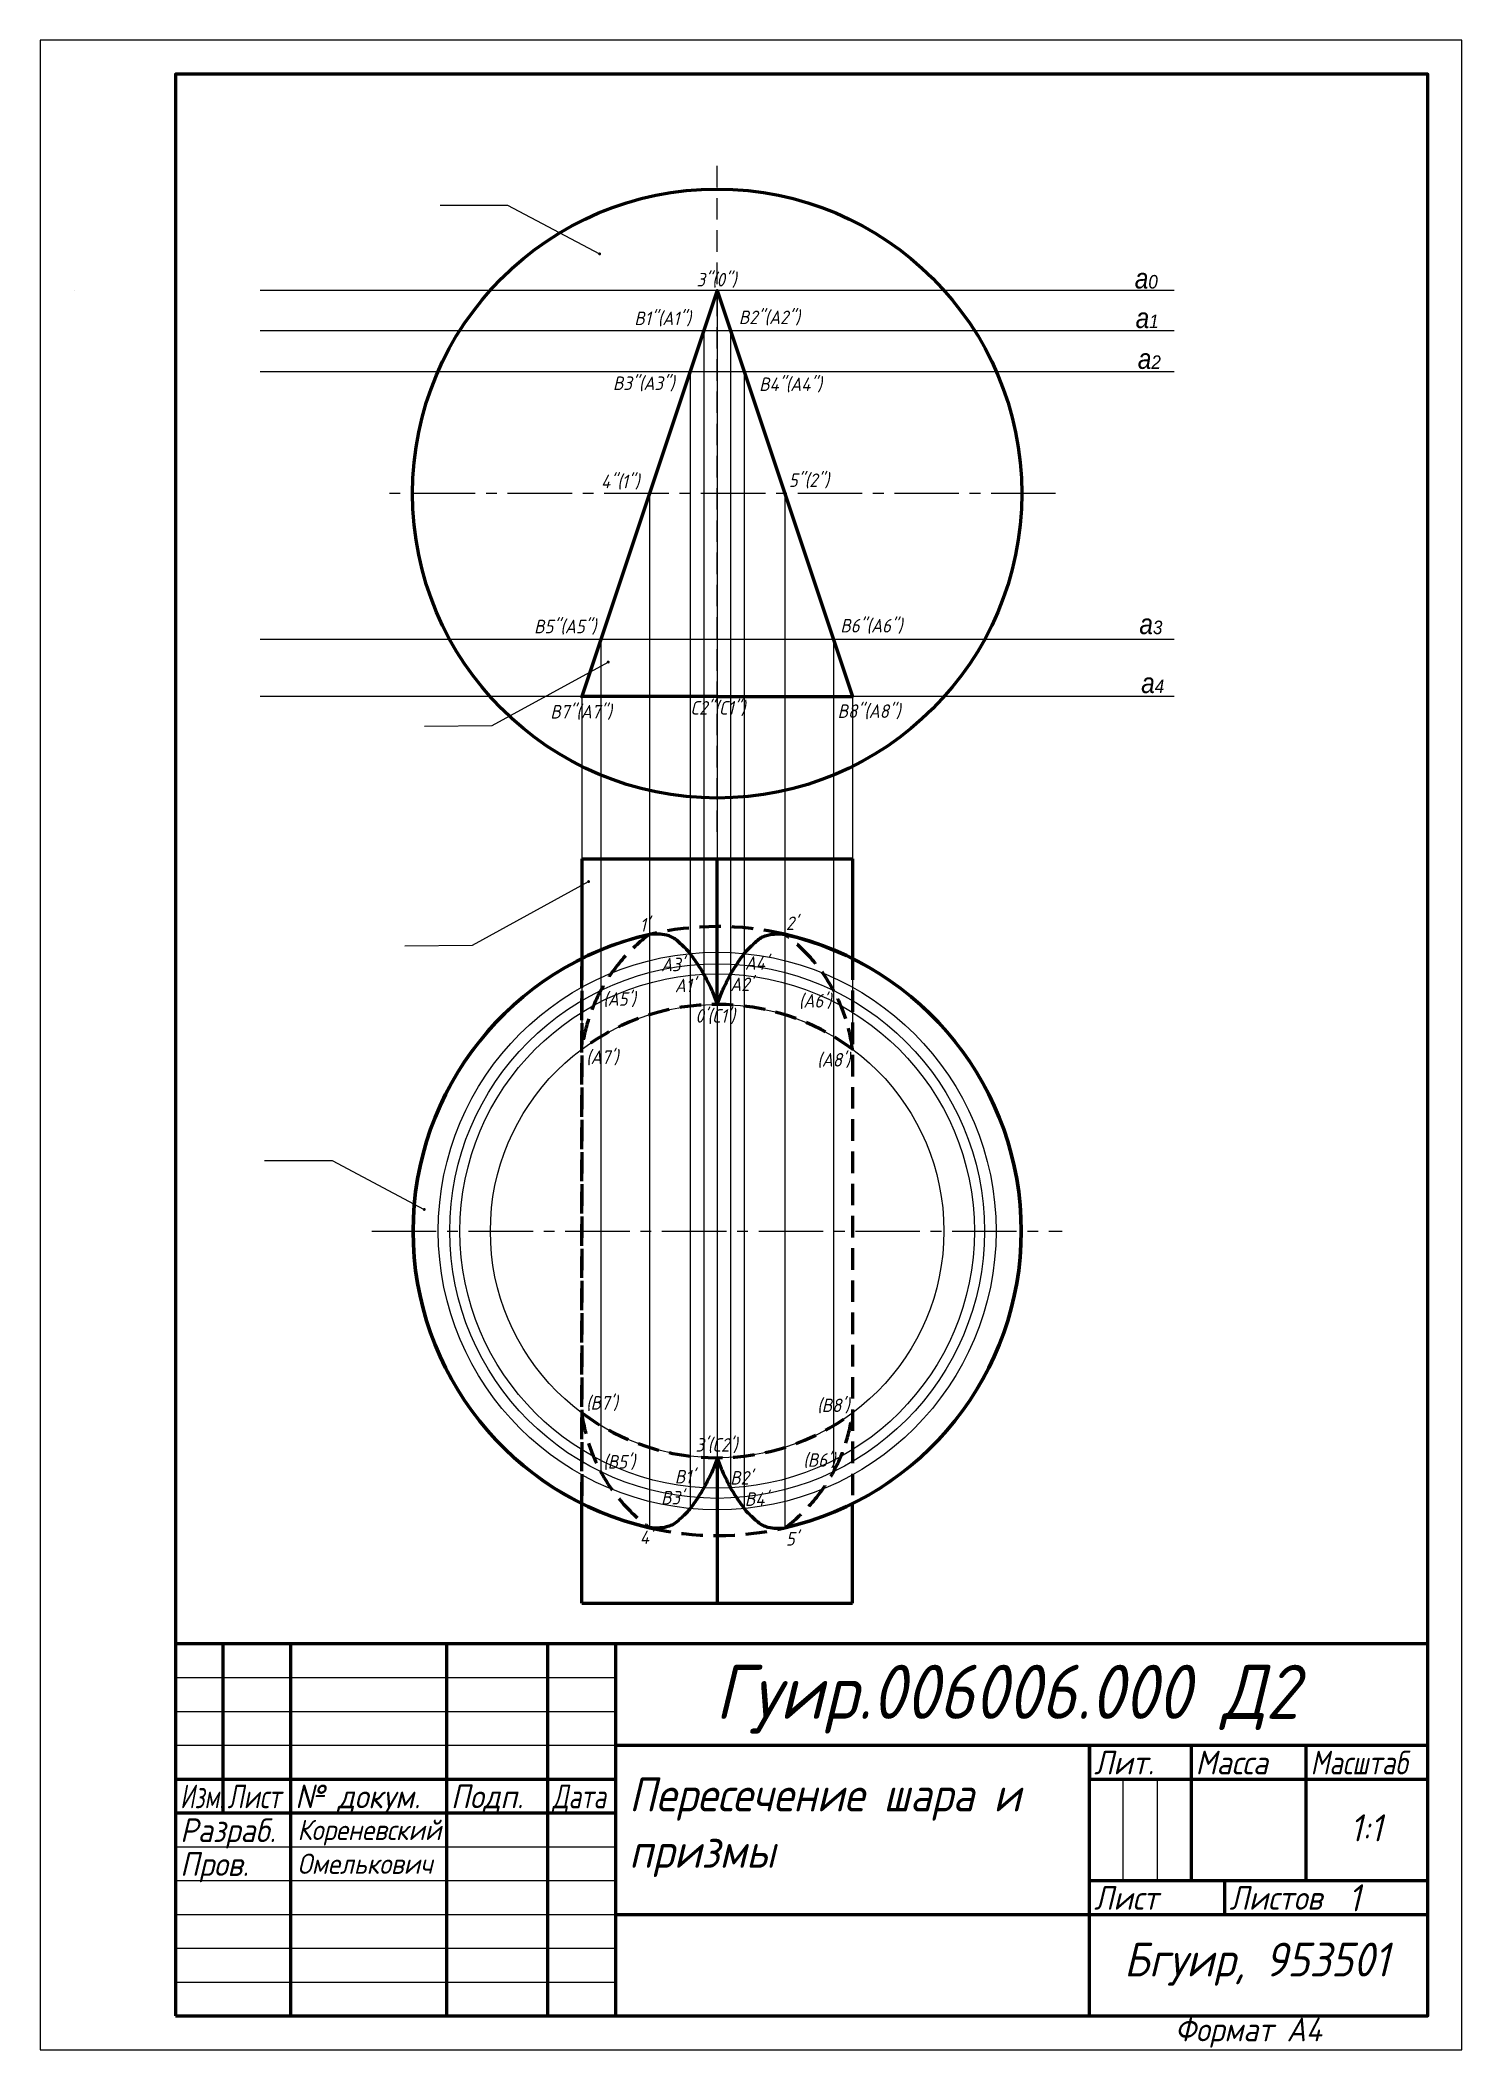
# Model space of a CAD drawing. Header units: millimetres. Extents: x 0 to 210, y 0 to 297.
import ezdxf

# ---------------------------------------------------------------- set-up
doc = ezdxf.new("R2010")
doc.units = ezdxf.units.MM
doc.header["$LTSCALE"] = 0.5
doc.linetypes.add('DASHED2', pattern=[9.525, 6.35, -3.175])
doc.linetypes.add('осевая2', pattern=[28.575, 19.05, -3.175, 3.175, -3.175])
doc.layers.get('0').update_dxf_attribs({"lineweight": 60})
doc.layers.get('Defpoints').update_dxf_attribs({"color": 5})
doc.layers.add('1-оси', color=1, linetype='осевая2')
doc.layers.add('2-штриховка', color=7, linetype='Continuous', true_color=0x00c7c7)
doc.layers.add('4-текст', color=7, linetype='Continuous', true_color=0x00ad00)
doc.styles.get("Standard").update_dxf_attribs({"font": 'ISOCPEUI.TTF', "width": 0.9})

msp = doc.modelspace()

# ---------------------------------------------------------------- hatches: boundary and pattern name
h = msp.add_hatch(color=256)
h.dxf.hatch_style = 1
edge = h.paths.add_edge_path()
edge.add_arc((82.64, 265.41), 0.228, 180, 540, ccw=False)
h = msp.add_hatch(color=256)
h.dxf.hatch_style = 1
edge = h.paths.add_edge_path()
edge.add_arc((100, 260), 0.228, 180, 540, ccw=False)
h = msp.add_hatch(color=256)
h.dxf.hatch_style = 1
edge = h.paths.add_edge_path()
edge.add_arc((98.01, 254.04), 0.228, 180, 540, ccw=False)
h = msp.add_hatch(color=256)
h.dxf.hatch_style = 1
edge = h.paths.add_edge_path()
edge.add_arc((101.99, 254.04), 0.228, 180, 540, ccw=False)
h = msp.add_hatch(color=256)
h.dxf.hatch_style = 1
edge = h.paths.add_edge_path()
edge.add_arc((96, 248), 0.228, 180, 540, ccw=False)
h = msp.add_hatch(color=256)
h.dxf.hatch_style = 1
edge = h.paths.add_edge_path()
edge.add_arc((104, 248), 0.228, 180, 540, ccw=False)
h = msp.add_hatch(color=256)
h.dxf.hatch_style = 1
edge = h.paths.add_edge_path()
edge.add_arc((90, 230), 0.228, 180, 540, ccw=False)
h = msp.add_hatch(color=256)
h.dxf.hatch_style = 1
edge = h.paths.add_edge_path()
edge.add_arc((110, 230), 0.228, 180, 540, ccw=False)
h = msp.add_hatch(color=256)
h.dxf.hatch_style = 1
edge = h.paths.add_edge_path()
edge.add_arc((82.81, 208.43), 0.228, 180, 540, ccw=False)
h = msp.add_hatch(color=256)
h.dxf.hatch_style = 1
edge = h.paths.add_edge_path()
edge.add_arc((117.19, 208.43), 0.228, 180, 540, ccw=False)
h = msp.add_hatch(color=256)
h.dxf.hatch_style = 1
edge = h.paths.add_edge_path()
edge.add_arc((83.91, 205.1), 0.228, 180, 540, ccw=False)
h = msp.add_hatch(color=256)
h.dxf.hatch_style = 1
edge = h.paths.add_edge_path()
edge.add_arc((80, 200), 0.228, 180, 540, ccw=False)
h = msp.add_hatch(color=256)
h.dxf.hatch_style = 1
edge = h.paths.add_edge_path()
edge.add_arc((100, 200), 0.228, 180, 540, ccw=False)
h = msp.add_hatch(color=256)
h.dxf.hatch_style = 1
edge = h.paths.add_edge_path()
edge.add_arc((120, 200), 0.228, 180, 540, ccw=False)
h = msp.add_hatch(color=256)
h.dxf.hatch_style = 1
edge = h.paths.add_edge_path()
edge.add_arc((81.01, 172.65), 0.228, 180, 540, ccw=False)
h = msp.add_hatch(color=256)
h.dxf.hatch_style = 1
edge = h.paths.add_edge_path()
edge.add_arc((90, 164.87), 0.228, 180, 540, ccw=False)
h = msp.add_hatch(color=256)
h.dxf.hatch_style = 1
edge = h.paths.add_edge_path()
edge.add_arc((110, 164.87), 0.228, 0, 360)
h = msp.add_hatch(color=256)
h.dxf.hatch_style = 1
edge = h.paths.add_edge_path()
edge.add_arc((96, 162.01), 0.228, 180, 540, ccw=False)
h = msp.add_hatch(color=256)
h.dxf.hatch_style = 1
edge = h.paths.add_edge_path()
edge.add_arc((104, 162.01), 0.228, 0, 360)
h = msp.add_hatch(color=256)
h.dxf.hatch_style = 1
edge = h.paths.add_edge_path()
edge.add_arc((98.01, 158.95), 0.228, 180, 540, ccw=False)
h = msp.add_hatch(color=256)
h.dxf.hatch_style = 1
edge = h.paths.add_edge_path()
edge.add_arc((101.99, 158.95), 0.228, 0, 360)
h = msp.add_hatch(color=256)
h.dxf.hatch_style = 1
edge = h.paths.add_edge_path()
edge.add_arc((82.81, 156.56), 0.228, 180, 540, ccw=False)
h = msp.add_hatch(color=256)
h.dxf.hatch_style = 1
edge = h.paths.add_edge_path()
edge.add_arc((99.98, 154.5), 0.228, 180, 540, ccw=False)
h = msp.add_hatch(color=256)
h.dxf.hatch_style = 1
edge = h.paths.add_edge_path()
edge.add_arc((100.02, 154.5), 0.228, 0, 360)
h = msp.add_hatch(color=256)
h.dxf.hatch_style = 1
edge = h.paths.add_edge_path()
edge.add_arc((117.19, 156.56), 0.228, 180, 540, ccw=False)
h = msp.add_hatch(color=256)
h.dxf.hatch_style = 1
edge = h.paths.add_edge_path()
edge.add_arc((80, 147.87), 0.228, 180, 540, ccw=False)
h = msp.add_hatch(color=256)
h.dxf.hatch_style = 1
edge = h.paths.add_edge_path()
edge.add_arc((120, 147.87), 0.228, 180, 540, ccw=False)
h = msp.add_hatch(color=256)
h.dxf.hatch_style = 1
edge = h.paths.add_edge_path()
edge.add_arc((56.73, 124.2), 0.228, 180, 540, ccw=False)
h = msp.add_hatch(color=256)
h.dxf.hatch_style = 1
edge = h.paths.add_edge_path()
edge.add_arc((99.98, 87.5), 0.228, -180, 180)
h = msp.add_hatch(color=256)
h.dxf.hatch_style = 1
edge = h.paths.add_edge_path()
edge.add_arc((99.98, 87.5), 0.228, -180, 180)
h = msp.add_hatch(color=256)
h.dxf.hatch_style = 1
edge = h.paths.add_edge_path()
edge.add_arc((100.02, 87.5), 0.228, 0, 360, ccw=False)
h = msp.add_hatch(color=256)
h.dxf.hatch_style = 1
edge = h.paths.add_edge_path()
edge.add_arc((100.02, 87.5), 0.228, 0, 360, ccw=False)
h = msp.add_hatch(color=256)
h.dxf.hatch_style = 1
edge = h.paths.add_edge_path()
edge.add_arc((82.81, 85.44), 0.228, -180, 180)
h = msp.add_hatch(color=256)
h.dxf.hatch_style = 1
edge = h.paths.add_edge_path()
edge.add_arc((98.01, 83.05), 0.228, -180, 180)
h = msp.add_hatch(color=256)
h.dxf.hatch_style = 1
edge = h.paths.add_edge_path()
edge.add_arc((98.01, 83.05), 0.228, -180, 180)
h = msp.add_hatch(color=256)
h.dxf.hatch_style = 1
edge = h.paths.add_edge_path()
edge.add_arc((101.99, 83.05), 0.228, 0, 360, ccw=False)
h = msp.add_hatch(color=256)
h.dxf.hatch_style = 1
edge = h.paths.add_edge_path()
edge.add_arc((101.99, 83.05), 0.228, 0, 360, ccw=False)
h = msp.add_hatch(color=256)
h.dxf.hatch_style = 1
edge = h.paths.add_edge_path()
edge.add_arc((117.19, 85.44), 0.228, 0, 360, ccw=False)
h = msp.add_hatch(color=256)
h.dxf.hatch_style = 1
edge = h.paths.add_edge_path()
edge.add_arc((96, 79.99), 0.228, -180, 180)
h = msp.add_hatch(color=256)
h.dxf.hatch_style = 1
edge = h.paths.add_edge_path()
edge.add_arc((96, 79.99), 0.228, -180, 180)
h = msp.add_hatch(color=256)
h.dxf.hatch_style = 1
edge = h.paths.add_edge_path()
edge.add_arc((104, 79.99), 0.228, 0, 360, ccw=False)
h = msp.add_hatch(color=256)
h.dxf.hatch_style = 1
edge = h.paths.add_edge_path()
edge.add_arc((104, 79.99), 0.228, 0, 360, ccw=False)
h = msp.add_hatch(color=256)
h.dxf.hatch_style = 1
edge = h.paths.add_edge_path()
edge.add_arc((90, 77.13), 0.228, -180, 180)
h = msp.add_hatch(color=256)
h.dxf.hatch_style = 1
edge = h.paths.add_edge_path()
edge.add_arc((90, 77.13), 0.228, -180, 180)
h = msp.add_hatch(color=256)
h.dxf.hatch_style = 1
edge = h.paths.add_edge_path()
edge.add_arc((110, 77.13), 0.228, 0, 360, ccw=False)
h = msp.add_hatch(color=256)
h.dxf.hatch_style = 1
edge = h.paths.add_edge_path()
edge.add_arc((110, 77.13), 0.228, 0, 360, ccw=False)

# ---------------------------------------------------------------- linework, layer by layer
for p, q in [((100, 260), (80, 200)), ((100, 260), (120, 200)), ((100, 200), (80, 200)), ((100, 200), (120, 200)), ((80, 176), (80, 161.26)), ((80, 176), (120, 176)), ((100, 154.5), (100, 176)), ((120, 176), (120, 161.33)), ((100, 87.5), (100, 66)), ((100, 87.5), (100, 66)), ((80, 66), (80, 80.72)), ((120, 66), (120, 80.66)), ((80, 66), (120, 66)), ((155, 45), (155, 40))]:
    msp.add_line(p, q)
at = {"color": 0, "linetype": 'DASHED2'}
for p, q in [((80, 80.74), (80, 161.28)), ((80, 161.26), (80, 80.72)), ((120, 161.33), (120, 80.66))]:
    msp.add_line(p, q, dxfattribs=at)
at = {"lineweight": 60}
for p, q in [((205, 60), (20, 60)), ((27, 60), (27, 35)), ((37, 5), (37, 60)), ((60, 60), (60, 5)), ((75, 5), (75, 60)), ((85, 60), (85, 5)), ((85, 45), (205, 45)), ((155, 5), (155, 45)), ((170, 45), (170, 25)), ((187, 25), (187, 45)), ((20, 40), (85, 40)), ((155, 40), (205, 40)), ((20, 35), (85, 35)), ((155, 25), (205, 25)), ((175, 20), (175, 25)), ((85, 20), (205, 20))]:
    msp.add_line(p, q, dxfattribs=at)
at = {"lineweight": -3}
for p, q in [((20, 55), (85, 55)), ((20, 50), (85, 50)), ((20, 45), (85, 45)), ((160, 25), (160, 40)), ((165, 40), (165, 25)), ((20, 30), (85, 30)), ((20, 25), (85, 25)), ((20, 20), (85, 20)), ((20, 15), (85, 15)), ((20, 10), (85, 10))]:
    msp.add_line(p, q, dxfattribs=at)
at = {"lineweight": 60}
msp.add_lwpolyline([(20, 5), (205, 5), (205, 292), (20, 292)], close=True, dxfattribs=at)
for points in [[(90.02, 77.15, -0.796776), (90.02, 164.86)], [(90.02, 164.85, 0.796776), (90.02, 77.14)], [(100.02, 154.5, 0.014044), (99.46, 156.07, 0.023516), (99.05, 156.98, 0.002129), (98.31, 158.46, 0.006366), (98.05, 158.94, 0.021136), (97.41, 160, 0.010798), (96.03, 161.99, 0.040658), (95.49, 162.62, 0.016735), (94.03, 163.97, 0.12524), (92.51, 164.73, 0.084424), (90.02, 164.85)], [(100.02, 154.5, -0.014044), (100.58, 156.07, -0.023516), (100.99, 156.99, -0.002129), (101.73, 158.46, -0.006366), (101.99, 158.95, -0.021136), (102.62, 160.01, -0.010798), (104, 162.01, -0.040658), (104.53, 162.63, -0.016735), (105.99, 163.99, -0.12524), (107.51, 164.75, -0.084424), (110, 164.87)], [(109.98, 77.15, 0.796776), (109.98, 164.86)], [(109.98, 164.85, -0.796776), (109.98, 77.14)], [(100.02, 87.5, -0.014044), (99.46, 85.93, -0.023516), (99.05, 85.02, -0.002129), (98.31, 83.54, -0.006366), (98.05, 83.06, -0.021136), (97.41, 82, -0.010798), (96.03, 80.01, -0.040658), (95.49, 79.38, -0.016735), (94.03, 78.03, -0.12524), (92.51, 77.27, -0.084424), (90.02, 77.15)], [(100.02, 87.5, -0.014044), (99.46, 85.93, -0.023516), (99.05, 85.02, -0.002129), (98.31, 83.54, -0.006366), (98.05, 83.06, -0.021136), (97.41, 82, -0.010798), (96.03, 80.01, -0.040658), (95.49, 79.38, -0.016735), (94.03, 78.03, -0.12524), (92.51, 77.27, -0.084424), (90.02, 77.15)], [(100.02, 87.5, 0.014044), (100.58, 85.93, 0.023516), (100.99, 85.01, 0.002129), (101.73, 83.54, 0.006366), (101.99, 83.05, 0.021136), (102.62, 81.99, 0.010798), (104, 79.99, 0.040658), (104.53, 79.37, 0.016735), (105.99, 78.01, 0.12524), (107.51, 77.25, 0.084424), (110, 77.13)], [(100.02, 87.5, 0.014044), (100.58, 85.93, 0.023516), (100.99, 85.01, 0.002129), (101.73, 83.54, 0.006366), (101.99, 83.05, 0.021136), (102.62, 81.99, 0.010798), (104, 79.99, 0.040658), (104.53, 79.37, 0.016735), (105.99, 78.01, 0.12524), (107.51, 77.25, 0.084424), (110, 77.13)]]:
    msp.add_lwpolyline(points, format="xyb")
at = {"linetype": 'DASHED2'}
for points in [[(80, 147.87, -0.045632), (81.01, 152.35, -0.045632), (82.81, 156.56, -0.054951), (85.95, 161.1, -0.054951), (90, 164.85)], [(110, 164.87, -0.054764), (114.05, 161.11, -0.054764), (117.19, 156.56, -0.045385), (118.99, 152.35, -0.045385), (120, 147.87)], [(80, 94.13, 0.045632), (81.01, 89.65, 0.045632), (82.81, 85.44, 0.054951), (85.95, 80.9, 0.054951), (90, 77.15)], [(110, 77.13, 0.054764), (114.05, 80.89, 0.054764), (117.19, 85.44, 0.045385), (118.99, 89.65, 0.045385), (120, 94.13)]]:
    msp.add_lwpolyline(points, format="xyb", dxfattribs=at)
at = {"color": 0, "linetype": 'DASHED2'}
for points in [[(90.02, 164.85, -0.11396), (110, 164.87)], [(80, 147.87, -0.331265), (120, 147.87)], [(80, 94.13, 0.331265), (120, 94.13)], [(90.02, 77.15, 0.11396), (110, 77.13)], [(90.02, 77.15, 0.11396), (110, 77.13)]]:
    msp.add_lwpolyline(points, format="xyb", dxfattribs=at)
msp.add_circle((100, 230), 45)
msp.add_point((80, 200))
msp.add_point((80, 200))
at = {"layer": '1-оси', "linetype": 'DASHED2'}
for p, q in [((100, 180), (100, 280)), ((100, 171.01), (100, 71))]:
    msp.add_line(p, q, dxfattribs=at)
at = {"layer": '1-оси'}
for p, q in [((150, 230), (50, 230)), ((48.99, 121), (150.96, 121))]:
    msp.add_line(p, q, dxfattribs=at)
at = {"layer": '1-оси', "color": 0, "linetype": 'ByBlock'}
for p, q in [((66.77, 195.71), (83.91, 205.1)), ((56.77, 195.62), (66.77, 195.71)), ((63.87, 163.26), (81.01, 172.65)), ((53.87, 163.17), (63.87, 163.26))]:
    msp.add_line(p, q, dxfattribs=at)
at = {"layer": '2-штриховка', "color": 0}
for p, q in [((59.06, 272.63), (69.04, 272.63)), ((69.04, 272.63), (82.64, 265.41)), ((33.15, 131.42), (43.13, 131.42)), ((43.13, 131.42), (56.73, 124.2))]:
    msp.add_line(p, q, dxfattribs=at)
at = {"layer": '2-штриховка'}
for p, q in [((5, 260), (5, 260)), ((167.5, 260), (32.5, 260)), ((167.5, 260), (32.5, 260)), ((167.5, 260), (32.5, 260)), ((100, 260), (100, 87.43)), ((167.5, 254.04), (32.5, 254.04)), ((98.01, 254.04), (98.01, 82.99)), ((101.99, 254.04), (101.99, 83.05)), ((167.5, 248), (32.5, 248)), ((96, 248), (96, 79.97)), ((104, 248), (104, 79.99)), ((90, 230), (90, 77.14)), ((110, 230), (110, 77.11)), ((167.5, 208.43), (32.5, 208.43)), ((82.81, 208.43), (82.81, 85.44)), ((117.19, 208.43), (117.19, 85.44)), ((167.5, 200), (32.5, 200)), ((80, 200), (80, 147.87)), ((120, 200), (120, 147.87))]:
    msp.add_line(p, q, dxfattribs=at)
for radius in [41.2, 41.2, 41.2, 41.2, 39.5, 39.5, 38, 38, 38, 38, 33.5, 33.5, 33.5, 33.5]:
    msp.add_circle((100, 121), radius, dxfattribs=at)
at = {"layer": 'Defpoints'}
msp.add_lwpolyline([(0, 0), (210, 0), (210, 297), (0, 297)], close=True, dxfattribs=at)

# ---------------------------------------------------------------- texts
at = {"lineweight": -3, "width": 0.9}
msp.add_text('Формат А4', height=3.5, dxfattribs=at).set_placement((167.6, 1.25))
at = {"linetype": 'DASHED2', "char_height": 2}
for s, width, insert, attachment_point in [('{\\fBodoni 72|b0|i1|c0|p0;\\H1.5x;a\\fArial|b0|i1|c0|p0;\\H0.66667x;0}', 6.8918, (161.69, 263.3), 1), ('{\\fBodoni 72|b0|i1|c0|p0;\\H1.5x;a\\fArial|b0|i1|c0|p0;\\H0.66667x;1}', 6.8918, (161.82, 257.45), 1), ('{\\fBodoni 72|b0|i1|c0|p0;\\H1.5x;a\\fArial|b0|i1|c0|p0;\\H0.66667x;2}', 6.8918, (162.14, 251.42), 1), ('{\\fBodoni 72|b0|i1|c0|p0;\\H1.5x;a\\fArial|b0|i1|c0|p0;\\H0.66667x;3}', 6.8918, (162.37, 212.22), 1), ('{\\fBodoni 72|b0|i1|c0|p0;\\H1.5x;a\\fArial|b0|i1|c0|p0;\\H0.66667x;4}', 6.8918, (162.64, 203.51), 1), ("A3'", 2.1539, (91.72, 161.4), 1), ("A4'", 2.1539, (104.09, 161.61), 1), ("A1'", 2.1539, (93.75, 158.3), 1), ("A2'", 2.1539, (101.93, 158.47), 1), ("(A5')", 2.1539, (83.17, 156.3), 1), ("(A6')", 2.1539, (112.07, 156.03), 1), ("0'(C1')", 2.1953, (96.8, 153.8), 1), ("(A7')", 2.1539, (80.65, 147.7), 1), ("(A8')", 2.1539, (114.79, 147.31), 1), ("(B7')", 2.1539, (80.64, 96.61), 1), ("(B8')", 2.1539, (114.78, 96.25), 1), ("3'(C2')", 2.1953, (96.8, 88.2), 7), ("(B5')", 2.1539, (83.17, 85.7), 7), ("(B6')", 2.1539, (112.73, 85.97), 7), ("B1'", 2.1539, (93.75, 83.7), 7), ("B2'", 2.1539, (101.93, 83.53), 7), ("B3'", 2.1539, (91.72, 80.6), 7), ("B4'", 2.1539, (104.09, 80.39), 7)]:
    msp.add_mtext_dynamic_manual_height_columns(s, width=width, gutter_width=50, heights=[0], dxfattribs=dict(at, insert=insert, attachment_point=attachment_point))
at = {"attachment_point": 1}
for s, width, insert, char_height in [('{\\fISOCPEUR|b0|i1|c204|p34;Гуир.006006.000} {\\fISOCPEUR|b0|i1|c204|p34;Д2}', 120, (99.72, 56.91), 8), ('{\\fISOCPEUR|b0|i1|c204|p34;Пересечение шара и призмы}', 70, (86.99, 40.23), 5), ('{\\fISOCPEUR|b0|i1|c204|p34;Кореневский}', 23, (38, 34), 3), ('1:1', 11.1715, (193.49, 34.8), 4), ('{\\fISOCPEUR|b0|i1|c204|p34;Омелькович}', 23, (38, 29), 3), ('1', 5.3623, (193.23, 24.46), 4), ('\\pxqc;{\\fISOCPEUR|b0|i1|c204|p34;Бгуир, 953501}', 50, (154.7, 15.84), 5)]:
    msp.add_mtext_dynamic_manual_height_columns(s, width=width, gutter_width=50, heights=[0], dxfattribs=dict(at, insert=insert, char_height=char_height))
at = {"layer": '1-оси', "linetype": 'DASHED2', "char_height": 2}
for s, insert, attachment_point in [('{\\C0;3"(0")}', (96.95, 262.61), 1), ('{\\C0;B1"(A1")}', (87.77, 256.89), 1), ('{\\C0;B2"(A2")}', (103.21, 257.04), 1), ('{\\C0;B3"(A3")}', (84.61, 247.3), 1), ('{\\C0;B4"(A4")}', (106.21, 247.15), 1), ('{\\C0;4"(\\fISOCPEUR|b0|i1|c204|p34;1\\fISOCPEUR|b0|i1|c0|p34;")}', (82.86, 232.78), 1), ('{\\C0;5"(2")}', (110.59, 232.97), 1), ('{\\C0;B5"(A5")}', (72.96, 211.35), 1), ('{\\C0;B6"(A6")}', (118.2, 211.47), 1), ('{\\C0;B7"(A7")}', (75.36, 198.75), 1), ('{\\C0;C2"(C1")}', (96.04, 199.33), 1), ('{\\C0;B8"(A8")}', (117.8, 198.84), 1), ("{\\fISOCPEUR|b0|i1|c204|p34;\\C0;1\\fISOCPEUR|b0|i1|c0|p34;'}", (88.58, 167.26), 1), ("{\\C0;2'}", (110.15, 167.49), 1), ("{\\C0;4'}", (88.58, 74.74), 7), ("{\\C0;5'}", (110.15, 74.51), 7)]:
    msp.add_mtext_dynamic_manual_height_columns(s, width=1.2447, gutter_width=50, heights=[0], dxfattribs=dict(at, insert=insert, attachment_point=attachment_point))
at = {"layer": '4-текст', "lineweight": -3}
for s, width, p in [('Лит.', 0.9, (155.67, 40.7)), ('Масса', 0.9, (170.67, 40.7)), ('Масштаб', 0.8, (187.67, 40.7)), ('Изм.', 0.7, (20.67, 35.7)), ('Лист', 0.75, (27.67, 35.7)), ('№ докум.', 0.9, (37.67, 35.7)), ('Подп.', 0.9, (60.67, 35.7)), ('Дата', 0.75, (75.67, 35.7)), ('Разраб.', 0.9, (20.67, 30.7)), ('Пров.', 0.9, (20.67, 25.7)), ('Лист', 0.9, (155.67, 20.7)), ('Листов', 0.9, (175.67, 20.7))]:
    msp.add_text(s, height=3.5, dxfattribs=dict(at, width=width)).set_placement(p)

doc.saveas('drawing.dxf')
